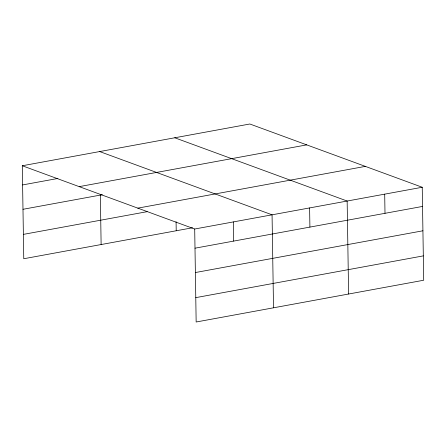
<?xml version="1.0" encoding="UTF-8"?>
<svg xmlns="http://www.w3.org/2000/svg" width="446" height="446" viewBox="0 0 446 446"><rect width="100%" height="100%" fill="white"/><g stroke="black" fill="none" stroke-linecap="round" stroke-linejoin="round"><path stroke-width="0.67" d="M22.3 165.761L249.844 123.999L422.239 187.259L423.7 280.239L196.156 322.001L194.696 229.015L22.3 165.761L23.761 258.741L192.6 227.761M22.601 184.928L57.891 178.456M79.193 186.634L306.737 144.878M22.986 209.291L102.396 194.718M137.803 208.143L365.346 166.38M23.376 234.384L147.163 211.672M194.696 229.015L422.239 187.259M194.997 248.188L422.54 206.426M195.381 272.545L422.925 230.788M195.772 297.638L423.315 255.881M174.754 137.781L347.15 201.035L348.61 294.02M99.664 151.562L272.06 214.816L273.521 307.801M384.697 194.149L384.998 213.316M309.608 207.925L309.909 227.098M233.381 221.913L233.682 241.085M176.075 221.718L176.215 230.766M100.35 195.092L101.125 244.547"/></g></svg>
